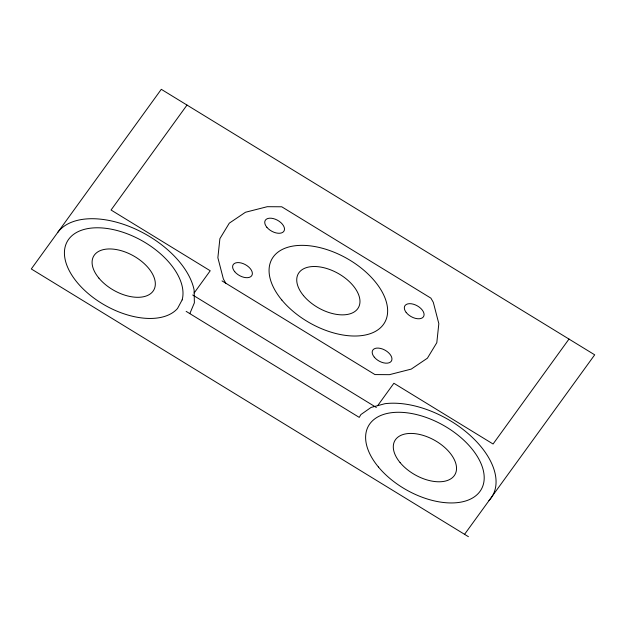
<?xml version="1.0" encoding="UTF-8"?>
<svg xmlns="http://www.w3.org/2000/svg" width="626" height="626" viewBox="0 0 626 626"><rect width="100%" height="100%" fill="white"/><g stroke="black" fill="none" stroke-linecap="round" stroke-linejoin="round"><path stroke-width="0.94" d="M189.827 313.618L194.373 302.835L194.115 290.026A77.647 44.649 29.3 0 0 131.992 227.543A77.647 44.649 29.3 0 0 57.592 232.622L31.3 268.961L468.412 536.685M57.592 232.622L161.289 89.315L594.7 354.825L464.57 534.322M187.002 105.066L111.052 210.023L210.226 270.768L194.17 292.96M377.681 405.656L393.887 383.261L493.069 444.006L569.011 339.042M222.027 280.902L374.958 374.575L389.435 374.669L411.243 369.105L427.401 358.197L436.807 342.688L438.826 323.642L433.309 302.342L430.907 298.148L281.739 206.783L267.263 206.697L245.455 212.261L229.296 223.161L219.89 238.67L217.871 257.724L223.388 279.024L225.79 283.21M192.698 294.987L376.359 407.479M186.149 311.372L359.246 417.385L360.873 414.576L371.085 407.424L384.967 403.692A77.647 44.649 29.3 0 1 471.448 436.58A77.647 44.649 29.3 0 1 488.945 500.636M182.135 299.909L177.534 308.462A64.705 37.208 29.3 0 1 78.422 283.922A64.705 37.208 29.3 0 1 108.157 228.646A64.705 37.208 29.3 0 1 182.135 299.909M303.54 295.668A34.508 19.844 29.3 0 0 357.736 308.681A34.508 19.844 29.3 0 0 323.775 267.701A34.508 19.844 29.3 0 0 303.54 295.668M281.825 300.026A64.705 37.208 29.3 0 0 383.448 324.432A64.705 37.208 29.3 0 0 319.769 247.591A64.705 37.208 29.3 0 0 281.825 300.026M406.18 312.444A10.783 6.197 29.3 0 0 423.215 317.077A10.783 6.197 29.3 0 0 413.223 304.158A10.783 6.197 29.3 0 0 406.18 312.444M374.317 357.188A10.783 6.197 29.3 0 0 391.258 361.257A10.783 6.197 29.3 0 0 380.647 348.447A10.783 6.197 29.3 0 0 374.317 357.188M266.872 227.293A10.783 6.197 29.3 0 0 283.805 231.354A10.783 6.197 29.3 0 0 273.194 218.552A10.783 6.197 29.3 0 0 266.872 227.293M234.734 271.7A10.783 6.197 29.3 0 0 251.675 275.761A10.783 6.197 29.3 0 0 241.065 262.959A10.783 6.197 29.3 0 0 234.734 271.7M98.892 278.108A34.508 19.844 29.3 0 0 153.096 291.121A34.508 19.844 29.3 0 0 119.136 250.142A34.508 19.844 29.3 0 0 98.892 278.108M378.386 466.957A64.705 37.208 29.3 0 0 480.009 491.355A64.705 37.208 29.3 0 0 416.337 414.514A64.705 37.208 29.3 0 0 378.386 466.957M400.1 462.591A34.508 19.844 29.3 0 0 454.296 475.603A34.508 19.844 29.3 0 0 420.336 434.624A34.508 19.844 29.3 0 0 400.1 462.591"/></g></svg>
